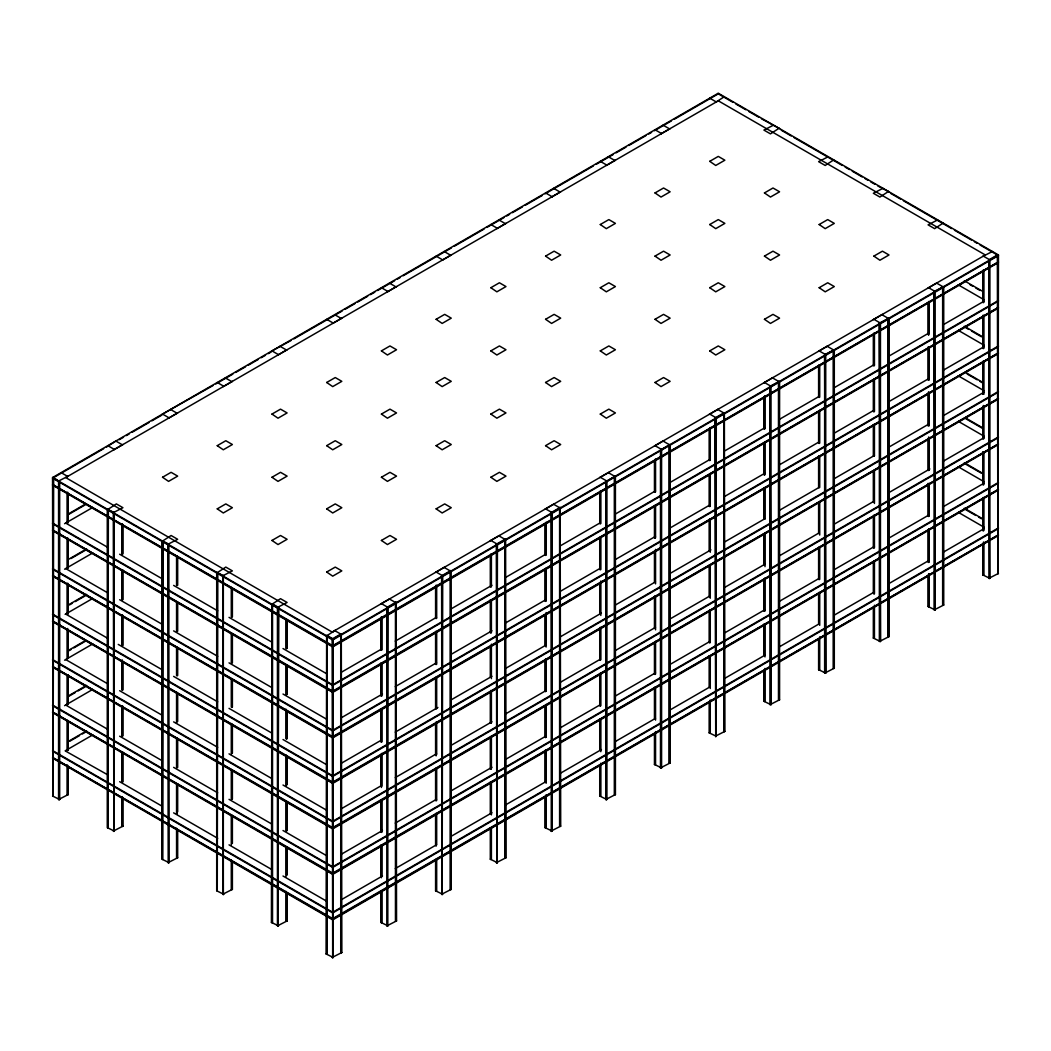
<?xml version="1.0" encoding="UTF-8"?>
<svg xmlns="http://www.w3.org/2000/svg" width="1051" height="1051" viewBox="0 0 1051 1051"><rect width="100%" height="100%" fill="white"/><g stroke="black" fill="none" stroke-linecap="round" stroke-linejoin="round"><path stroke-width="1.5" d="M53.64 478.205L53.102 796.343L52.55 477.574L718.28 93.224L998.45 254.973L997.898 573.741L997.36 255.603M103.655 448.711L53.102 477.89L53.102 796.343M106.493 447.069L116.372 440.724M119.262 439.686L123.519 437.229M126.356 435.6L129.207 433.958M132.045 432.316L149.071 422.476M151.909 420.847L161.854 415.106M212.946 385.599L161.985 414.396M215.783 383.97L232.823 374.13M235.66 372.488L245.592 366.76M248.443 365.117L258.375 359.376M261.213 357.734L265.469 355.277M268.307 353.635L271.145 352.006M291.022 340.524L271.421 351.205M293.86 338.895L342.127 311.03M344.964 309.388L354.896 303.647M357.734 302.018L367.679 296.277M370.517 294.635L374.773 292.178M377.611 290.536L394.637 280.709M397.488 279.067L400.326 277.425M403.164 275.782L451.418 247.918M454.255 246.289L484.064 229.079M486.902 227.436L503.941 217.596M506.779 215.967L509.617 214.325M512.454 212.683L522.4 206.942M525.237 205.313L542.263 195.473M545.101 193.831L593.368 165.966M596.206 164.337L613.245 154.497M616.083 152.855L626.015 147.127M628.853 145.485L645.892 135.645M648.73 134.002L651.567 132.373M654.405 130.731L671.444 120.891M674.282 119.262L718.831 93.539M724.31 96.705L715.744 102.275M53.102 484.839L333.259 645.971M59.119 481.371L53.102 477.259M68.17 514.057L85.197 504.217M68.17 514.688L85.197 504.848M53.102 530.335L333.259 691.453M64.584 523.7L92.698 507.475M773.549 125.122L763.893 130.074L770.475 133.858L779.027 128.288M113.836 512.967L113.836 831.407L113.298 512.652L122.941 507.712L116.372 503.915L107.819 509.485L107.819 827.938L108.358 510.812M779.579 128.603L761.41 118.75M68.17 559.552L86.616 548.898M71.008 558.541L85.197 550.343M53.102 575.83L333.259 736.948M64.584 569.195L92.698 552.971M828.267 156.717L818.611 161.657L825.193 165.454L833.745 159.883M168.567 544.549L168.567 863.002L168.015 544.234L177.672 539.294L171.09 535.498L162.537 541.081L162.537 859.521L163.076 542.408M68.17 605.034L86.616 594.393M69.589 604.851L72.427 603.208M75.265 601.579L85.197 595.838M53.102 621.325L333.259 782.443M65.136 614.375L92.698 598.466M68.17 650.53L85.197 640.703M68.17 651.16L71.008 649.531M73.846 647.889L85.197 641.333M53.102 666.82L333.259 827.938M64.584 660.186L92.698 643.948M882.985 188.313L873.328 193.253L879.91 197.049L888.463 191.479M223.285 576.145L223.285 894.598L222.733 575.83L232.389 570.89L225.807 567.093L217.255 572.664L217.255 891.117L217.807 573.991M889.015 191.794L877.795 185.948M68.17 696.025L86.616 685.37M68.17 696.655L75.265 692.556M78.102 690.927L85.197 686.828M53.102 712.302L333.259 873.434M64.584 705.668L92.698 689.443M937.702 219.909L928.059 224.848L934.628 228.645L943.181 223.062M278.541 607.425L278.003 926.194L278.541 607.425L271.973 603.629L271.421 922.397L272.524 922.397L272.524 605.586M68.17 741.52L86.616 730.865M69.589 741.336L79.521 735.595M82.359 733.953L85.197 732.311M53.102 757.797L333.259 918.916M65.136 750.848L92.698 734.938M332.72 631.743L985.312 254.973L718.28 100.804L65.688 477.574L332.72 632.387M992.42 251.491L982.777 256.431M52.55 796.027L59.671 799.509L59.671 482.698M340.734 634.068L340.734 952.521L341.825 952.521L341.273 633.753L332.169 639.021L332.72 957.776L333.259 639.021L326.69 635.224L326.138 953.98L327.242 953.98L327.242 637.182M381.408 603.629L387.99 607.425L387.438 926.194L386.886 607.425L395.991 602.17L396.542 920.926L395.452 920.926L395.452 602.486M436.126 572.033L442.707 575.83L442.156 894.598L441.604 575.83L450.708 570.575L451.26 889.343L450.17 889.343L450.17 570.89M490.843 540.45L497.425 544.234L496.873 863.002L496.322 544.234L505.426 538.979L505.978 857.747L504.887 857.747L504.887 539.294M545.574 508.855L552.143 512.652L551.591 831.407L551.052 512.652L560.157 507.397L560.695 826.152L559.605 826.152L559.605 507.712M997.898 254.657L988.794 259.912L989.346 578.681L988.794 261.554M332.72 639.336L998.45 254.973M998.45 255.603L332.72 639.967L52.55 478.205M68.223 476.116L58.58 481.056L58.58 799.509L68.223 794.569L68.223 766.665M58.58 799.509L59.671 799.509M67.133 765.023L67.133 794.569L68.223 794.569M332.72 645.656L997.898 262.238M998.45 261.922L332.72 646.286L52.55 484.524M998.45 262.553L332.72 646.917L52.55 485.155M341.247 672.312L381.053 649.334M395.281 641.123L436.507 617.318M450.721 609.107L491.96 585.302M504.756 577.919L545.981 554.113M560.209 545.903L600.016 522.925M615.65 513.886L655.469 490.909M669.684 482.698L709.491 459.707M725.124 450.682L764.944 427.704M779.159 419.494L818.965 396.503M834.612 387.477L874.419 364.5M888.634 356.289L928.44 333.298M942.668 325.087L983.894 301.282M332.72 684.818L998.45 300.468M998.45 301.098L332.72 685.449L52.55 523.7M332.72 691.138L997.898 307.733M998.45 307.418L332.72 691.768L52.55 530.019M998.45 308.048L332.72 692.412L52.55 530.65M114.388 512.652L107.268 509.17L107.268 827.623L114.388 831.091M113.298 831.091L122.941 826.152L122.941 798.248M121.85 796.605L121.85 826.152L122.941 826.152M341.247 717.807L382.485 694.002M395.281 686.618L436.507 662.813M450.721 654.602L491.96 630.797M504.756 623.414L545.981 599.609M560.209 591.398L600.016 568.407M615.65 559.382L655.469 536.404M669.684 528.193L709.491 505.203M725.124 496.177L764.944 473.186M779.159 464.989L818.965 441.998M834.612 432.973L874.419 409.982M888.634 401.771L928.44 378.794M942.668 370.583L983.894 346.777M332.72 730.314L998.45 345.963M998.45 346.594L332.72 730.944L52.55 569.195M332.72 736.633L997.898 353.228M998.45 352.913L332.72 737.263L52.55 575.514M998.45 353.543L332.72 737.894L52.55 576.145M169.106 544.234L161.985 540.766L161.985 859.206L169.106 862.687M168.015 862.687L177.672 857.747L177.672 829.843M176.568 828.201L176.568 857.747L177.672 857.747M341.247 763.302L381.053 740.311M395.281 732.113L437.925 707.481M450.721 700.097L491.96 676.292M504.756 668.909L545.981 645.104M560.209 636.893L601.435 613.088M615.65 604.877L655.469 581.886M669.684 573.688L710.91 549.883M725.124 541.672L764.944 518.682M779.159 510.471L818.965 487.493M834.612 478.468L874.419 455.477M888.634 447.266L928.44 424.289M942.668 416.078L983.894 392.273M332.72 775.809L998.45 391.458M998.45 392.089L332.72 776.439L52.55 614.69M332.72 782.128L997.898 398.723M998.45 398.408L332.72 782.759L52.55 621.01M998.45 399.038L332.72 783.389L52.55 621.64M341.247 808.797L381.053 785.806M395.281 777.595L436.507 753.79M450.721 745.593L491.96 721.787M504.756 714.391L545.981 690.586M560.209 682.388L600.016 659.397M615.65 650.372L655.469 627.381M669.684 619.17L709.491 596.193M725.124 587.167L764.944 564.177M779.159 555.966L818.965 532.988M834.612 523.95L874.419 500.972M888.634 492.761L929.872 468.956M942.668 461.573L983.894 437.768M332.72 821.304L998.45 436.94M998.45 437.571L332.72 821.935L52.55 660.186M223.824 575.83L216.703 572.348L216.703 890.801L223.824 894.283M332.72 827.623L997.898 444.205M998.45 443.89L332.72 828.254L52.55 666.505M998.45 444.52L332.72 828.884L52.55 667.135M222.733 894.283L232.389 889.343L232.389 861.439M231.286 859.797L231.286 889.343L232.389 889.343M341.247 854.292L382.485 830.487M395.281 823.091L436.507 799.285M450.721 791.075L491.96 767.269M504.756 759.886L545.981 736.081M560.209 727.87L600.016 704.893M615.65 695.867L655.469 672.876M669.684 664.666L709.491 641.688M725.124 632.649L764.944 609.672M779.159 601.461L818.965 578.484M834.612 569.445L874.419 546.467M888.634 538.257L928.44 515.266M942.668 507.068L983.894 483.263M332.72 866.799L998.45 482.435M998.45 483.066L332.72 867.43L52.55 705.668M332.72 873.118L997.898 489.7M998.45 489.385L332.72 873.749L52.55 711.987M998.45 490.016L332.72 874.379L52.55 712.617M271.421 922.397L278.541 925.878M271.973 922.712L271.973 604.259L280.525 598.689L287.107 602.486L277.451 607.425L277.451 925.878L287.107 920.926L287.107 893.022M286.003 891.379L286.003 920.926L287.107 920.926M341.247 899.774L382.485 875.969M395.281 868.586L436.507 844.781M450.721 836.57L491.96 812.765M504.756 805.381L545.981 781.576M560.209 773.365L601.435 749.56M615.65 741.349L655.469 718.372M669.684 710.161L709.491 687.183M725.124 678.145L764.944 655.167M779.159 646.956L818.965 623.966M834.612 614.94L874.419 591.963M888.634 583.752L928.44 560.761M942.668 552.55L983.894 528.745M332.72 912.281L998.45 527.93M998.45 528.561L332.72 912.925L52.55 751.163M332.72 918.6L997.898 535.195M998.45 534.88L332.72 919.231L52.55 757.482M998.45 535.511L332.72 919.875L52.55 758.113M326.138 953.98L333.259 957.461M380.869 891.209L380.869 922.397L387.99 925.878M435.587 859.613L435.587 890.801L442.707 894.283M490.305 828.017L490.305 859.206L497.425 862.687M545.022 796.435L545.022 827.623L552.143 831.091M599.74 764.839L599.74 796.027L606.861 799.509L606.861 481.056L600.292 477.259M654.458 734.885L654.458 764.432L661.578 767.913L661.578 449.46L655.009 445.663M709.175 703.29L709.175 732.849L715.744 736.002L724.862 731.378L724.31 412.623L715.205 417.878L715.744 736.633L715.205 419.52M763.893 671.707L763.893 701.253L771.014 704.735L771.014 386.282L764.445 382.485M818.611 640.112L818.611 669.658L825.731 673.139L825.731 354.686L819.163 350.889M873.328 608.516L873.328 638.062L880.449 641.544L880.449 323.104L873.88 319.307M928.059 575.291L928.059 606.48L935.167 609.961L935.167 291.508L928.598 287.711M982.777 543.695L982.777 574.884L989.897 578.365L989.897 259.912L983.316 256.116M380.869 922.397L381.96 922.397L381.96 891.209M435.587 890.801L436.677 890.801L436.677 859.613M490.305 859.206L491.395 859.206L491.395 828.017M545.022 827.623L546.113 827.623L546.113 794.792M599.74 796.027L600.83 796.027L600.83 763.197M654.458 764.432L655.548 764.432L655.548 731.601M709.175 732.849L710.266 732.849L710.266 700.019M763.893 701.253L764.997 701.253L764.997 668.423M818.611 669.658L819.714 669.658L819.714 636.827M873.328 638.062L874.432 638.062L874.432 605.245M928.059 606.48L929.15 606.48L929.15 573.649M982.777 574.884L983.867 574.884L983.867 542.053M332.169 957.461L341.825 952.521M386.886 925.878L396.542 920.926M441.604 894.283L451.26 889.343M496.322 862.687L505.978 857.747M551.052 831.091L560.695 826.152M605.77 482.698L605.77 799.509L615.413 794.569L615.413 476.116L606.309 481.371M660.488 451.102L660.488 767.913L670.131 762.973L670.131 444.52L661.026 449.775M769.923 387.924L769.923 704.735L779.579 699.795L779.579 381.342L769.923 386.282L771.014 704.735M824.641 356.328L824.641 673.139L834.297 668.2L834.297 349.747L824.641 354.686L825.731 673.139M879.359 324.746L879.359 641.544L889.015 636.604L889.015 318.151L879.359 323.104L880.449 641.544M934.076 293.15L934.076 609.961L943.732 605.008L943.732 286.568L934.076 291.508L935.167 609.961M988.794 578.365L998.45 573.426M605.77 799.509L606.861 799.509M614.323 476.116L614.323 794.569L615.413 794.569M660.488 767.913L661.578 767.913M669.04 444.52L669.04 762.973L670.131 762.973M715.744 736.633L716.296 417.878L709.727 414.081M723.758 412.938L723.758 731.378L724.862 731.378M778.476 381.342L778.476 699.795L779.579 699.795M833.193 349.747L833.193 668.2L834.297 668.2M887.924 319.793L887.924 636.604L889.015 636.604M942.642 288.21L942.642 605.008L943.732 605.008M717.741 93.539L733.02 102.367M735.858 103.996L745.803 109.738M748.64 111.38L758.572 117.108M781.287 130.219L791.219 135.96M794.057 137.602L842.311 165.467M845.162 167.096L849.418 169.566M852.256 171.195L862.188 176.936M865.026 178.578L867.863 180.207M870.701 181.849L874.957 184.306M890.578 193.331L900.51 199.059M903.348 200.702L951.615 228.566M954.453 230.195L971.479 240.035M974.316 241.677L977.154 243.32M979.992 244.949L997.898 255.288L997.898 573.741M709.727 98.163L716.296 101.96M964.319 280.762L982.803 291.429M970.06 284.703L972.898 286.345M975.735 287.987L979.992 290.444M958.328 284.887L983.894 299.64M670.131 128.603L661.026 133.858M937.164 282.772L928.059 288.027M663.01 125.122L669.592 128.918M936.612 283.087L943.181 286.884L943.181 605.337M655.009 129.759L661.578 133.543M964.319 326.257L982.803 336.924M965.803 327.741L968.641 329.383M971.479 331.026L981.424 336.754M958.328 330.382L983.894 345.135M615.413 160.199L606.309 165.454M882.433 314.367L873.328 319.622M608.293 156.717L614.874 160.514M881.894 314.683L888.463 318.479L888.463 636.919M600.292 161.342L606.861 165.138M965.738 372.566L982.803 382.419M967.222 374.051L977.154 379.792M979.992 381.434L982.843 383.063M958.328 375.877L983.894 390.63M965.738 418.062L982.803 427.915M965.803 418.732L982.843 428.558M560.695 191.794L551.591 197.049M827.715 345.95L818.611 351.205M958.328 421.359L983.894 436.126M553.575 188.313L560.157 192.11M827.176 346.265L833.745 350.062L833.745 668.515M545.574 192.937L552.143 196.734M964.319 462.729L982.803 473.41M965.803 464.227L981.424 473.239M958.328 466.854L983.894 481.621M505.978 223.377L496.873 228.645M772.997 377.545L763.893 382.8M498.857 219.909L505.426 223.692M772.459 377.861L779.027 381.658L779.027 700.111M490.843 224.533L497.425 228.317M964.319 508.224L982.803 518.892M965.803 509.709L975.735 515.45M978.573 517.092L981.424 518.734M958.328 512.349L983.894 527.116M451.26 254.973L442.156 260.228M718.28 409.141L709.175 414.396M444.139 251.491L450.708 255.288M717.741 409.456L724.31 413.253L724.31 731.693M436.126 256.116L442.707 259.912M396.542 286.568L387.438 291.823M663.562 440.724L654.458 445.992M389.422 283.087L395.991 286.884M663.01 441.039L669.592 444.836L669.592 763.289M381.408 287.711L387.99 291.508M341.825 318.151L332.72 323.419M608.844 472.319L599.74 477.574M334.704 314.683L341.273 318.479M608.293 472.635L614.874 476.431L614.874 794.884M326.69 319.307L333.259 323.104M287.107 349.747L278.003 355.002M554.127 503.915L545.022 509.17M279.986 346.265L286.555 350.062M553.575 504.23L560.157 508.027M271.973 350.889L278.541 354.686M232.389 381.342L223.285 386.597M499.409 535.498L490.305 540.766M225.269 377.861L231.837 381.658M498.857 535.826L505.426 539.61M217.255 382.485L223.824 386.282M177.672 412.938L168.567 418.193M444.691 567.093L435.587 572.348M170.551 409.456L177.12 413.253M444.139 567.409L450.708 571.205M162.537 414.081L169.106 417.878M122.941 444.52L113.836 449.775M389.974 598.689L380.869 603.944M115.833 441.039L122.402 444.836M389.422 599.004L395.991 602.801M107.819 445.663L114.388 449.46M335.256 630.285L326.69 635.855L326.69 954.295M61.103 472.635L67.684 476.431M334.704 630.6L341.273 634.384M52.55 477.574L333.259 639.652M65.688 523.07L108.292 547.676M119.656 554.232L162.274 578.838M173.638 585.394L217.662 610.815M229.026 617.371L271.644 641.977M283.008 648.546L327.032 673.967M52.55 523.07L333.259 685.134M65.688 568.565L108.292 593.171M119.656 599.727L162.274 624.333M173.638 630.889L217.662 656.31M229.026 662.866L271.644 687.472M283.008 694.028L327.032 719.449M52.55 568.565L333.259 730.629M65.688 614.06L108.292 638.653M118.237 644.394L162.274 669.815M173.638 676.384L217.662 701.805M229.026 708.361L271.644 732.967M283.008 739.523L327.032 764.944M52.55 614.06L333.259 776.124M65.688 659.542L108.292 684.148M119.656 690.704L162.274 715.311M173.638 721.879L217.662 747.3M229.026 753.856L271.644 778.463M283.008 785.018L327.032 810.439M52.55 659.542L333.259 821.619M65.688 705.037L108.292 729.644M119.656 736.199L162.274 760.806M173.638 767.361L217.662 792.782M229.026 799.351L271.644 823.945M283.008 830.513L327.032 855.934M52.55 705.037L333.259 867.114M108.292 775.139L65.688 751.163M119.656 781.694L162.274 806.301M173.638 812.857L217.662 838.278M229.026 844.846L271.644 869.44M283.008 876.008L327.032 901.43M52.55 750.532L333.259 912.596M983.867 271.211L983.867 302.399M983.867 315.523L983.867 348.354M983.867 361.491L983.867 394.322M983.867 405.817L983.867 438.635M983.867 451.772L983.867 484.603M983.867 497.74L983.867 530.558M983.316 269.884L983.316 302.714M983.316 315.208L983.316 348.669M983.316 361.176L983.316 394.007M983.316 405.489L983.316 438.963M983.316 452.088L983.316 484.918M983.316 497.425L983.316 530.886M983.316 542.369L983.316 575.199M982.777 271.211L982.777 302.399M982.777 315.523L982.777 348.354M982.777 361.491L982.777 394.322M982.777 407.446L982.777 438.635M982.777 451.772L982.777 484.603M982.777 499.37L982.777 530.558M929.15 302.806L929.15 333.995M929.15 347.119L929.15 379.95M929.15 393.087L929.15 425.918M929.15 437.4L929.15 470.231M929.15 483.368L929.15 516.199M929.15 529.323L929.15 562.154M928.598 301.479L928.598 335.308M928.598 346.804L928.598 380.265M928.598 391.76L928.598 425.602M928.598 437.085L928.598 470.546M928.598 483.683L928.598 516.514M928.598 529.008L928.598 562.469M928.598 573.964L928.598 606.795M928.059 302.806L928.059 333.995M928.059 347.119L928.059 379.95M928.059 393.087L928.059 425.918M928.059 439.042L928.059 470.231M928.059 483.368L928.059 516.199M928.059 530.965L928.059 562.154M874.432 334.389L874.432 365.577M874.432 378.715L874.432 411.545M874.432 424.67L874.432 455.858M874.432 470.638L874.432 503.468M874.432 514.951L874.432 547.781M874.432 560.919L874.432 593.749M873.88 333.062L873.88 365.893M873.88 380.042L873.88 411.861M873.88 424.354L873.88 456.173M873.88 470.953L873.88 502.142M873.88 515.266L873.88 548.096M873.88 561.234L873.88 594.065M873.88 607.189L873.88 638.377M873.328 334.389L873.328 365.577M873.328 380.357L873.328 411.545M873.328 424.67L873.328 455.858M873.328 470.638L873.328 501.826M873.328 516.593L873.328 547.781M873.328 562.561L873.328 592.107M819.714 365.984L819.714 397.173M819.714 410.31L819.714 443.128M819.714 456.265L819.714 487.454M819.714 502.233L819.714 535.051M819.714 546.546L819.714 579.377M819.714 592.514L819.714 625.345M819.163 364.658L819.163 397.488M819.163 411.624L819.163 443.456M819.163 455.95L819.163 487.769M819.163 502.549L819.163 533.737M819.163 546.862L819.163 579.692M819.163 592.83L819.163 624.018M819.163 638.785L819.163 669.973M818.611 365.984L818.611 397.173M818.611 411.939L818.611 443.128M818.611 456.265L818.611 487.454M818.611 502.233L818.611 533.422M818.611 548.188L818.611 579.377M818.611 592.514L818.611 623.703M764.997 395.938L764.997 428.769M764.997 441.893L764.997 474.724M764.997 487.861L764.997 519.049M764.997 533.816L764.997 566.647M764.997 578.142L764.997 610.973M764.997 624.097L764.997 656.928M764.445 396.253L764.445 429.084M764.445 442.208L764.445 475.039M764.445 487.546L764.445 519.365M764.445 534.131L764.445 565.32M764.445 578.457L764.445 611.288M764.445 624.412L764.445 655.601M764.445 670.38L764.445 701.569M763.893 397.58L763.893 428.769M763.893 443.535L763.893 474.724M763.893 487.861L763.893 519.049M763.893 533.816L763.893 565.004M763.893 579.784L763.893 610.973M763.893 624.097L763.893 655.285M710.266 427.521L710.266 460.351M710.266 473.489L710.266 506.319M710.266 519.444L710.266 552.274M710.266 565.412L710.266 598.242M710.266 609.738L710.266 642.555M710.266 655.693L710.266 688.523M709.727 427.836L709.727 460.666M709.727 473.804L709.727 506.635M709.727 519.128L709.727 550.947M709.727 565.727L709.727 596.915M709.727 610.053L709.727 642.884M709.727 656.008L709.727 687.196M709.727 701.976L709.727 733.164M709.175 429.163L709.175 460.351M709.175 475.131L709.175 506.319M709.175 519.444L709.175 550.632M709.175 565.412L709.175 596.6M709.175 611.367L709.175 642.555M709.175 655.693L709.175 686.881M661.026 449.145L661.026 768.228M655.548 459.116L655.548 491.947M655.548 505.084L655.548 537.915M655.548 549.397L655.548 583.87M655.548 597.007L655.548 629.838M655.548 641.32L655.548 674.151M655.548 687.288L655.548 720.119M655.009 459.432L655.009 492.262M655.009 505.4L655.009 538.23M655.009 550.724L655.009 582.543M655.009 595.681L655.009 628.511M655.009 641.635L655.009 674.466M655.009 687.604L655.009 718.792M655.009 733.559L655.009 764.747M654.458 460.758L654.458 491.947M654.458 506.727L654.458 537.915M654.458 551.039L654.458 582.228M654.458 597.007L654.458 628.196M654.458 642.962L654.458 674.151M654.458 687.288L654.458 718.477M606.309 480.741L606.309 799.824M600.83 490.712L600.83 523.543M600.83 536.667L600.83 569.497M600.83 580.993L600.83 615.466M600.83 628.59L600.83 659.778M600.83 672.916L600.83 705.747M600.83 718.871L600.83 751.701M600.292 491.027L600.292 523.858M600.292 536.982L600.292 569.813M600.292 582.32L600.292 614.139M600.292 627.263L600.292 660.094M600.292 673.231L600.292 706.062M600.292 719.186L600.292 750.375M600.292 765.154L600.292 796.343M599.74 492.354L599.74 523.543M599.74 538.309L599.74 569.497M599.74 582.635L599.74 613.823M599.74 628.59L599.74 659.778M599.74 674.558L599.74 705.747M599.74 718.871L599.74 750.059M560.157 507.397L560.157 826.467M551.591 512.336L551.591 831.407M546.113 522.308L546.113 555.125M546.113 568.263L546.113 601.093M546.113 612.588L546.113 647.048M546.113 660.186L546.113 691.374M546.113 704.512L546.113 737.342M546.113 750.467L546.113 783.297M545.574 522.623L545.574 555.44M545.574 568.578L545.574 601.408M545.574 614.546L545.574 645.734M545.574 658.859L545.574 691.689M545.574 705.838L545.574 737.657M545.574 750.151L545.574 781.97M545.574 796.75L545.574 827.938M545.022 523.937L545.022 555.125M545.022 569.905L545.022 601.093M545.022 615.86L545.022 645.419M545.022 660.186L545.022 691.374M545.022 706.154L545.022 737.342M545.022 750.467L545.022 781.655M505.426 538.979L505.426 858.063M496.873 543.919L496.873 863.002M491.395 553.89L491.395 586.721M491.395 599.858L491.395 632.689M491.395 644.171L491.395 678.644M491.395 691.781L491.395 722.97M491.395 736.094L491.395 768.925M491.395 782.062L491.395 814.893M490.843 554.205L490.843 587.036M490.843 600.174L490.843 633.004M490.843 646.129L490.843 677.317M490.843 690.454L490.843 723.285M490.843 737.421L490.843 769.24M490.843 781.747L490.843 813.566M490.843 828.333L490.843 859.521M490.305 555.532L490.305 586.721M490.305 599.858L490.305 632.689M490.305 647.455L490.305 677.002M490.305 691.781L490.305 722.97M490.305 737.736L490.305 768.925M490.305 782.062L490.305 813.251M450.708 570.575L450.708 889.658M442.156 575.514L442.156 894.598M436.677 585.486L436.677 618.316M436.677 631.441L436.677 664.271M436.677 677.409L436.677 708.597M436.677 723.364L436.677 754.552M436.677 769.332L436.677 800.52M436.677 813.658L436.677 844.833M436.126 585.171L436.126 618.632M436.126 631.756L436.126 664.587M436.126 677.094L436.126 708.913M436.126 722.05L436.126 755.879M436.126 768.005L436.126 800.836M436.126 813.329L436.126 846.16M436.126 859.298L436.126 891.117M435.587 587.128L435.587 618.316M435.587 631.441L435.587 664.271M435.587 679.051L435.587 708.597M435.587 723.364L435.587 754.552M435.587 769.332L435.587 800.52M435.587 813.658L435.587 844.833M395.991 602.17L395.991 921.241M387.438 607.11L387.438 926.194M381.96 617.082L381.96 649.912M381.96 663.036L381.96 695.867M381.96 709.005L381.96 741.835M381.96 753.317L381.96 786.148M381.96 800.928L381.96 832.116M381.96 845.24L381.96 876.429M381.408 616.766L381.408 650.227M381.408 663.352L381.408 696.182M381.408 708.689L381.408 742.151M381.408 753.633L381.408 787.475M381.408 799.601L381.408 832.431M381.408 844.925L381.408 877.756M381.408 890.893L381.408 922.712M380.869 618.724L380.869 649.912M380.869 663.036L380.869 695.867M380.869 710.647L380.869 741.835M380.869 754.96L380.869 786.148M380.869 800.928L380.869 832.116M380.869 845.24L380.869 876.429M341.273 633.753L341.273 952.837M332.72 638.693L332.72 957.776M287.107 620.537L287.107 648.441M287.107 666.505L287.107 694.409M287.107 710.818L287.107 738.722M287.107 756.786L287.107 784.69M287.107 802.741L287.107 830.645M287.107 847.067L287.107 874.971M286.555 619.21L286.555 648.756M286.555 665.178L286.555 694.724M286.555 710.502L286.555 739.037M286.555 755.459L286.555 785.005M286.555 801.414L286.555 830.96M286.555 847.382L286.555 875.286M286.555 892.706L286.555 921.241M286.003 618.894L286.003 648.441M286.003 664.863L286.003 694.409M286.003 709.175L286.003 738.722M286.003 755.143L286.003 786.332M286.003 801.098L286.003 830.645M286.003 847.067L286.003 876.613M232.389 588.941L232.389 616.858M232.389 634.909L232.389 662.813M232.389 679.235L232.389 707.139M232.389 725.19L232.389 753.094M232.389 771.158L232.389 799.062M232.389 815.471L232.389 843.375M231.837 587.627L231.837 617.173M231.837 633.582L231.837 663.128M231.837 678.907L231.837 707.454M231.837 723.863L231.837 753.409M231.837 769.831L231.837 799.377M231.837 815.786L231.837 843.69M231.837 861.124L231.837 889.658M231.286 587.312L231.286 616.858M231.286 633.267L231.286 662.813M231.286 679.235L231.286 707.139M231.286 723.548L231.286 754.736M231.286 769.516L231.286 799.062M231.286 815.471L231.286 845.017M223.285 575.514L223.285 894.598M177.672 557.358L177.672 585.262M177.672 603.313L177.672 631.217M177.672 647.639L177.672 675.543M177.672 693.594L177.672 721.498M177.672 739.562L177.672 767.466M177.672 783.875L177.672 811.792M177.12 556.032L177.12 585.578M177.12 601.987L177.12 631.533M177.12 647.324L177.12 675.859M177.12 693.279L177.12 721.814M177.12 738.236L177.12 767.782M177.12 784.191L177.12 813.75M177.12 829.528L177.12 858.063M176.568 555.716L176.568 585.262M176.568 601.671L176.568 631.217M176.568 647.639L176.568 675.543M176.568 691.952L176.568 723.141M176.568 737.92L176.568 767.466M176.568 783.875L176.568 813.421M168.567 543.919L168.567 863.002M122.941 525.763L122.941 553.667M122.941 570.089L122.941 599.635M122.941 616.044L122.941 645.59M122.941 662.012L122.941 689.916M122.941 706.325L122.941 735.871M122.941 752.293L122.941 781.839M122.402 523.805L122.402 554.994M122.402 569.773L122.402 599.95M122.402 614.717L122.402 645.275M122.402 660.054L122.402 690.231M122.402 706.009L122.402 736.186M122.402 751.977L122.402 782.154M122.402 796.921L122.402 826.467M121.85 524.121L121.85 553.667M121.85 570.089L121.85 599.635M121.85 616.044L121.85 645.59M121.85 660.37L121.85 689.916M121.85 706.325L121.85 735.871M121.85 752.293L121.85 781.839M113.836 512.336L113.836 831.407M68.223 494.167L68.223 522.071M68.223 538.493L68.223 568.039M68.223 584.448L68.223 613.994M68.223 630.416L68.223 658.32M68.223 674.742L68.223 704.288M68.223 720.697L68.223 750.243M67.684 492.21L67.684 523.398M67.684 538.178L67.684 568.355M67.684 583.134L67.684 613.679M67.684 628.459L67.684 658.635M67.684 675.057L67.684 704.604M67.684 720.382L67.684 750.559M67.684 765.338L67.684 794.884M67.133 492.525L67.133 522.071M67.133 538.493L67.133 568.039M67.133 584.448L67.133 613.994M67.133 628.774L67.133 658.32M67.133 674.742L67.133 704.288M67.133 720.697L67.133 750.243M59.119 480.741L59.119 799.824M162.537 477.259L171.09 472.319L177.672 476.116L168.567 481.371L162.537 477.259M217.255 445.663L225.807 440.724L232.389 444.52L223.285 449.775L217.255 445.663M271.973 414.081L280.525 409.141L287.107 412.938L278.003 418.193L271.973 414.081M326.69 382.485L335.256 377.545L341.825 381.342L332.72 386.597L326.69 382.485M381.408 350.889L389.974 345.95L396.542 349.747L387.438 355.002L381.408 350.889M436.126 319.307L444.691 314.367L451.26 318.151L442.156 323.419L436.126 319.307M490.843 287.711L499.409 282.772L505.978 286.568L496.873 291.823L490.843 287.711M545.574 256.116L554.127 251.176L560.695 254.973L551.591 260.228L545.574 256.116M600.292 224.533L608.844 219.593L615.413 223.377L606.309 228.645L600.292 224.533M655.009 192.937L663.562 187.998L670.131 191.794L661.026 197.049L655.009 192.937M709.727 161.342L718.28 156.402L724.862 160.199L715.744 165.454L709.727 161.342M217.255 508.855L225.807 503.915L232.389 507.712L223.285 512.967L217.255 508.855M271.973 477.259L280.525 472.319L287.107 476.116L278.003 481.371L271.973 477.259M326.69 445.663L335.256 440.724L341.825 444.52L332.72 449.775L326.69 445.663M381.408 414.081L389.974 409.141L396.542 412.938L387.438 418.193L381.408 414.081M436.126 382.485L444.691 377.545L451.26 381.342L442.156 386.597L436.126 382.485M490.843 350.889L499.409 345.95L505.978 349.747L496.873 355.002L490.843 350.889M545.574 319.307L554.127 314.367L560.695 318.151L551.591 323.419L545.574 319.307M600.292 287.711L608.844 282.772L615.413 286.568L606.309 291.823L600.292 287.711M655.009 256.116L663.562 251.176L670.131 254.973L661.026 260.228L655.009 256.116M709.727 224.533L718.28 219.593L724.862 223.377L715.744 228.645L709.727 224.533M764.445 192.937L772.997 187.998L779.579 191.794L770.475 197.049L764.445 192.937M271.973 540.45L280.525 535.498L287.107 539.294L278.003 544.549L271.973 540.45M326.69 508.855L335.256 503.915L341.825 507.712L332.72 512.967L326.69 508.855M381.408 477.259L389.974 472.319L396.542 476.116L387.438 481.371L381.408 477.259M436.126 445.663L444.691 440.724L451.26 444.52L442.156 449.775L436.126 445.663M490.843 414.081L499.409 409.141L505.978 412.938L496.873 418.193L490.843 414.081M545.574 382.485L554.127 377.545L560.695 381.342L551.591 386.597L545.574 382.485M600.292 350.889L608.844 345.95L615.413 349.747L606.309 355.002L600.292 350.889M655.009 319.307L663.562 314.367L670.131 318.151L661.026 323.419L655.009 319.307M709.727 287.711L718.28 282.772L724.862 286.568L715.744 291.823L709.727 287.711M764.445 256.116L772.997 251.176L779.579 254.973L770.475 260.228L764.445 256.116M819.163 224.533L827.715 219.593L834.297 223.377L825.193 228.645L819.163 224.533M326.69 572.033L335.256 567.093L341.825 570.89L332.72 576.145L326.69 572.033M381.408 540.45L389.974 535.498L396.542 539.294L387.438 544.549L381.408 540.45M436.126 508.855L444.691 503.915L451.26 507.712L442.156 512.967L436.126 508.855M490.843 477.259L499.409 472.319L505.978 476.116L496.873 481.371L490.843 477.259M545.574 445.663L554.127 440.724L560.695 444.52L551.591 449.775L545.574 445.663M600.292 414.081L608.844 409.141L615.413 412.938L606.309 418.193L600.292 414.081M655.009 382.485L663.562 377.545L670.131 381.342L661.026 386.597L655.009 382.485M709.727 350.889L718.28 345.95L724.862 349.747L715.744 355.002L709.727 350.889M764.445 319.307L772.997 314.367L779.579 318.151L770.475 323.419L764.445 319.307M819.163 287.711L827.715 282.772L834.297 286.568L825.193 291.823L819.163 287.711M873.88 256.116L882.433 251.176L889.015 254.973L879.91 260.228L873.88 256.116"/></g></svg>
